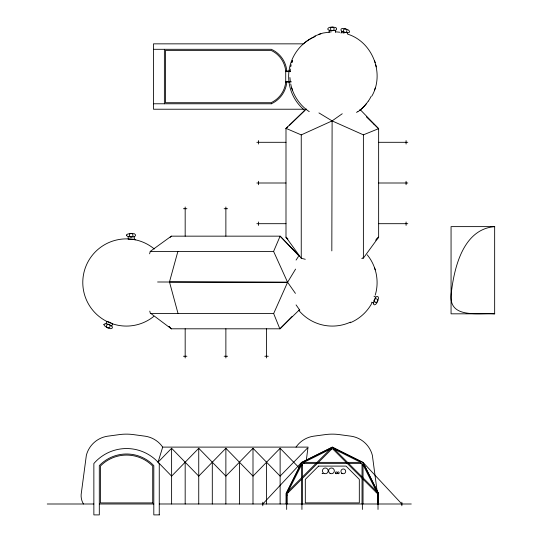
<?xml version="1.0" encoding="UTF-8"?>
<svg xmlns="http://www.w3.org/2000/svg" width="542" height="542" viewBox="0 0 542 542"><rect width="100%" height="100%" fill="white"/><g stroke="black" fill="none" stroke-linecap="round" stroke-linejoin="round"><path stroke-width="0.81" d="M286.413 503.992L286.44 493.227L301.752 462.529L332.314 447.333L362.883 462.529L378.194 493.227L378.221 503.999M331.826 250.899L332.111 120.9L342.246 113.752M290.343 68.983L290.078 71.11L285.715 71.09A25.372 25.372 0 0 0 271.041 50.379L165.473 50.379L165.473 102.709L271.041 102.709A25.372 25.372 0 0 0 285.715 81.998L285.715 71.09M306.338 460.029L308.059 447.109L162.688 447.109A25.847 25.847 0 0 0 145.202 436.202L132.173 434.44A54.22 54.22 0 0 0 120.595 434.44L107.573 436.202A25.847 25.847 0 0 0 86.347 455.327L81.144 494.514A16.003 16.003 0 0 0 83.468 503.999M290.708 66.876L291.176 64.783M149.612 253.825L150.229 251.413L171.319 236.156L280.126 236.156L298.425 255.052M178.047 313.547L169.477 281.955L177.884 251.413M371.947 95.941C384.759 73.658 372.639 42.222 348.174 34.315M375.22 295.139C379.468 281.461 376.358 265.824 367.198 254.808M341.06 33.157L341.955 31.185M347.578 34.132L347.646 32.791L345.959 32.622A12.629 12.629 0 0 1 343.445 31.917C339.373 31.226 340.505 27.175 344.346 28.699A12.629 12.629 0 0 1 346.86 29.403C349.123 29.566 351.182 33.055 347.646 32.791M307.253 448.281L280.126 476.127L252.999 448.281L225.872 476.127L198.738 448.281L171.611 476.133L158.054 462.197L162.688 447.109M374.549 90.074L375.22 88.041M295.424 293.378L287.592 282.274L273.595 251.413L280.126 236.156L299.516 256.474M299.712 309.536L279.835 328.804L273.656 313.547L287.592 282.274L295.586 269.103M378.391 503.999L378.391 493.186L332.314 447.109L301.596 462.38L286.237 493.186L286.217 503.992L286.237 493.186L332.314 447.109L363.032 462.38L401.852 503.999M334.956 448.424L334.516 449.311L360.809 462.38L347.591 462.38M360.606 462.285L361.047 461.398M288.31 491.12L301.596 464.785L301.596 477.827M371.947 303.039C367.246 311.867 359.421 318.967 350.173 322.775M296.074 260.058L298.452 256.495M150.615 313.31L171.319 328.804L280.126 328.804L291.996 316.548M262.782 503.999L301.596 462.38M170.161 237.376L171.319 236.156M158.047 462.204L171.611 448.281L198.738 476.127L225.872 448.281L252.999 476.127L280.126 448.281L299.15 467.807M333.371 449.562L334.068 448.857M376.202 492.4L376.907 491.696M285.993 128.739L287.809 126.963M289.624 125.188L304.773 110.399A43.597 43.597 0 0 1 315.505 36.287M375.606 240.194L378.641 237.254L378.641 128.657L359.956 109.382M287.816 239.022L285.993 237.254L285.993 128.366L306.305 108.983M373.553 302.782L371.48 302.24M376.792 238.859L378.641 237.172L363.384 258.1L361.758 258.507M356.507 112.411L357.713 111.652M128.224 236.597L128.197 239.232L133.888 239.279L134.43 238.778L134.098 236.597M285.993 128.366L301.25 134.897L332.111 120.9L363.384 134.843L378.641 128.657M333.621 27.229C337.734 26.795 337.734 31.002 333.621 30.569A12.629 12.629 0 0 1 331.013 30.569L329.333 30.25L329.048 32.405M314.834 35.955L322.883 33.076L331.345 31.822M318.791 34.315L320.823 33.645M331.013 27.229C328.838 26.768 325.837 29.573 329.333 30.25M494.744 226.624C462.97 229.083 453.972 268.195 451.127 294.394C448.627 319.556 479.711 312.388 494.744 313.825M111.537 325.993L112.682 324.109L112.411 323.452M153.481 49.302L271.298 49.302A26.206 26.206 0 0 1 286.806 71.097M285.715 81.456L291.054 81.456M285.715 81.998L291.122 81.998M153.481 103.779L271.325 103.779M256.833 142.302L285.993 142.302M378.641 142.302L407.808 142.302M256.827 183L285.993 183M378.641 183L407.808 183M183.453 208.717L186.902 208.717M224.144 208.717L227.593 208.717M256.827 223.69L285.993 223.69M378.641 223.69L407.808 223.69M134.836 239.821L135.378 239.821M273.595 251.413L150.229 251.413L150.771 251.725M273.656 313.547L150.398 313.547L149.782 311.115M183.453 356.243L186.902 356.243M224.144 356.243L227.593 356.243M264.842 356.243L268.283 356.243M317.043 462.38L303.825 462.38L330.119 449.311L329.672 448.424M318.445 462.38L346.189 462.38M316.054 463.376L302.592 463.376L302.592 476.838M317.456 463.376L347.178 463.376M348.581 463.376L362.042 463.376L362.042 476.838M301.596 464.86L302.592 464.86M362.042 464.86L363.032 464.86M286.237 495.083L287.233 495.083M377.401 495.083L378.391 495.083M47.256 503.999L93.861 503.999M99.308 503.999L153.806 503.999M159.26 503.985L411.29 503.999M157.6 281.989L287.592 282.274L169.477 281.955M288.981 71.09L290.397 71.097M285.715 71.625L290.329 71.639M335.627 31.822L339.881 32.235M341.995 32.601L344.082 33.076M287.822 238.914L285.993 237.172L301.25 258.263L305.268 259.293M107.336 321.345L106.639 321.602L106.117 323.75M373.98 296.196L375.83 297.328M107.966 321.609L111.117 322.91M335.254 30.264L335.586 32.405M318.94 112.912L332.111 120.9M309.252 111.652C299.726 105.324 292.897 95.114 290.708 83.895M362.903 257.66L363.384 258.1L363.384 134.843M366.385 116.869L373.872 124.125M373.973 124.22L378.641 128.739M330.566 448.857L331.264 449.562M287.727 491.696L288.425 492.4M299.767 310.153L296.074 304.902M376.324 491.12L363.032 464.785L363.032 477.827M363.032 462.38L378.391 493.186M303.588 461.398L304.028 462.285M374.549 60.69L375.22 62.723M374.549 267.789L375.22 269.821M291.745 88.041L292.416 90.074M288.92 81.456L289.062 81.998M375.789 64.783L376.256 66.876M377.022 490.435L372.361 455.327A25.847 25.847 0 0 0 351.128 436.202L338.106 434.44A54.22 54.22 0 0 0 326.528 434.44L313.506 436.202A25.847 25.847 0 0 0 296.02 447.109M290.343 81.781L289.923 77.526M406.08 140.581L406.08 144.03M406.08 181.272L406.08 184.72M406.08 221.969L406.08 225.411M401.852 502.231L401.852 505.774M378.018 503.999L378.018 509.453M377.401 503.999L377.401 493.593L332.314 448.512L287.233 493.593L287.233 503.992M363.032 479.23L363.032 503.999M362.374 503.999L362.374 509.453M362.042 478.234L362.042 503.999M360.559 462.38L360.559 463.376M304.076 462.38L304.076 463.376M302.592 478.234L302.592 503.999M301.928 503.999L301.928 509.453M301.596 479.23L301.596 503.999M301.25 134.897L301.25 258.263M286.671 503.999L286.671 509.453M280.126 448.281L280.126 503.999M266.562 328.804L266.562 357.971M266.562 462.204L266.562 503.999M262.782 502.231L262.782 505.774M258.554 140.581L258.554 144.03M258.554 181.272L258.554 184.72M258.554 221.969L258.554 225.411M252.999 448.281L252.999 503.999M239.435 462.204L239.435 504.006M225.872 206.99L225.872 236.156M225.872 328.804L225.872 357.971M225.872 448.281L225.872 503.999M212.301 462.204L212.301 503.999M198.738 448.281L198.738 503.999M185.174 206.99L185.174 236.156M185.174 328.804L185.174 357.971M185.174 462.204L185.174 503.999M171.611 448.281L171.611 503.985M164.382 49.302L164.382 103.8M153.779 316.399A43.597 43.597 0 0 1 94.335 312.036A43.597 43.597 0 0 1 94.789 252.437A43.597 43.597 0 0 1 154.294 248.981M350.498 322.111A43.597 43.597 0 0 1 298.676 310.214M368.194 101.198A43.597 43.597 0 0 1 357.964 111.74M331.013 27.229A12.629 12.629 0 0 1 333.621 27.229M371.209 96.259A43.597 43.597 0 0 1 368.364 101.076M366.473 103.644A43.597 43.597 0 0 1 359.746 110.439M304.773 110.399A68.427 68.427 0 0 1 303.371 109.227L153.481 109.227L153.481 43.848L303.398 43.848A43.55 43.55 0 0 1 314.265 36.822M286.806 81.998A26.463 26.463 0 0 1 271.271 103.8M373.553 303.188C373.228 306.447 376.67 304.218 377.015 302.409A12.629 12.629 0 0 0 378.011 299.997C379.983 296.366 376.101 294.753 374.922 298.717A12.629 12.629 0 0 0 373.926 301.128L373.553 303.188M103.881 324.468L104.484 325.735L106.462 327.178A12.629 12.629 0 0 0 108.867 328.174C112.499 330.146 114.111 326.264 110.148 325.085A12.629 12.629 0 0 0 107.736 324.089L104.999 323.737L103.881 324.468M322.178 473.498L322.598 473.545L322.178 473.484M341.555 473.498L341.982 473.545L341.562 473.484M126.435 235.072L127.194 236.183L129.856 236.901A12.629 12.629 0 0 0 132.465 236.901C136.57 237.335 136.57 233.128 132.465 233.561A12.629 12.629 0 0 0 129.856 233.561L127.478 234.137L126.435 235.072M292.416 60.69L291.745 62.723L292.416 60.69M318.581 466.1L305.315 479.365L305.315 502.901L359.319 502.908L359.319 479.365L346.053 466.1L318.581 466.1M159.26 514.886L153.806 514.9L153.806 465.639A37.71 37.71 0 0 0 99.308 465.639L99.308 514.9L93.861 514.9L93.861 463.539A43.157 43.157 0 0 1 159.26 463.539L159.26 514.9M494.656 226.624L451.059 226.624L451.059 313.825L494.656 313.825L494.656 226.624M152.715 502.908L100.399 502.908L100.399 466.079A36.619 36.619 0 0 1 152.715 466.079L152.715 502.908M171.319 328.804L169.009 326.365L171.319 328.804M323.865 473.342A2.873 2.873 0 0 0 328.174 470.856A2.873 2.873 0 0 0 323.865 468.369A2.873 2.873 0 0 0 323.865 473.342M330.031 473.342A2.873 2.873 0 0 0 334.339 470.856A2.873 2.873 0 0 0 330.031 468.369A2.873 2.873 0 0 0 330.031 473.342M335.81 473.606A0.901 0.901 0 0 0 337.158 472.827A0.901 0.901 0 0 0 335.81 472.048A0.901 0.901 0 0 0 335.81 473.606M337.842 473.606A0.901 0.901 0 0 0 339.197 472.827A0.901 0.901 0 0 0 337.842 472.048A0.901 0.901 0 0 0 337.842 473.606M342.124 473.41A2.385 2.385 0 0 0 345.701 471.344A2.385 2.385 0 0 0 342.124 469.277A2.385 2.385 0 0 0 342.124 473.41M130.263 236.786A1.795 1.795 0 0 0 132.959 235.228A1.795 1.795 0 0 0 130.263 233.677A1.795 1.795 0 0 0 130.263 236.786M344.143 32.147A1.795 1.795 0 0 0 346.948 30.786A1.795 1.795 0 0 0 344.366 29.044A1.795 1.795 0 0 0 344.143 32.147M331.311 30.386A1.795 1.795 0 0 0 334.109 29.024A1.795 1.795 0 0 0 331.535 27.283A1.795 1.795 0 0 0 331.311 30.386M107.404 327.693A1.795 1.795 0 0 0 110.101 326.135A1.795 1.795 0 0 0 107.404 324.577A1.795 1.795 0 0 0 107.404 327.693M375.071 302.118A1.795 1.795 0 0 0 377.767 300.559A1.795 1.795 0 0 0 375.071 299.001A1.795 1.795 0 0 0 375.071 302.118"/></g></svg>
